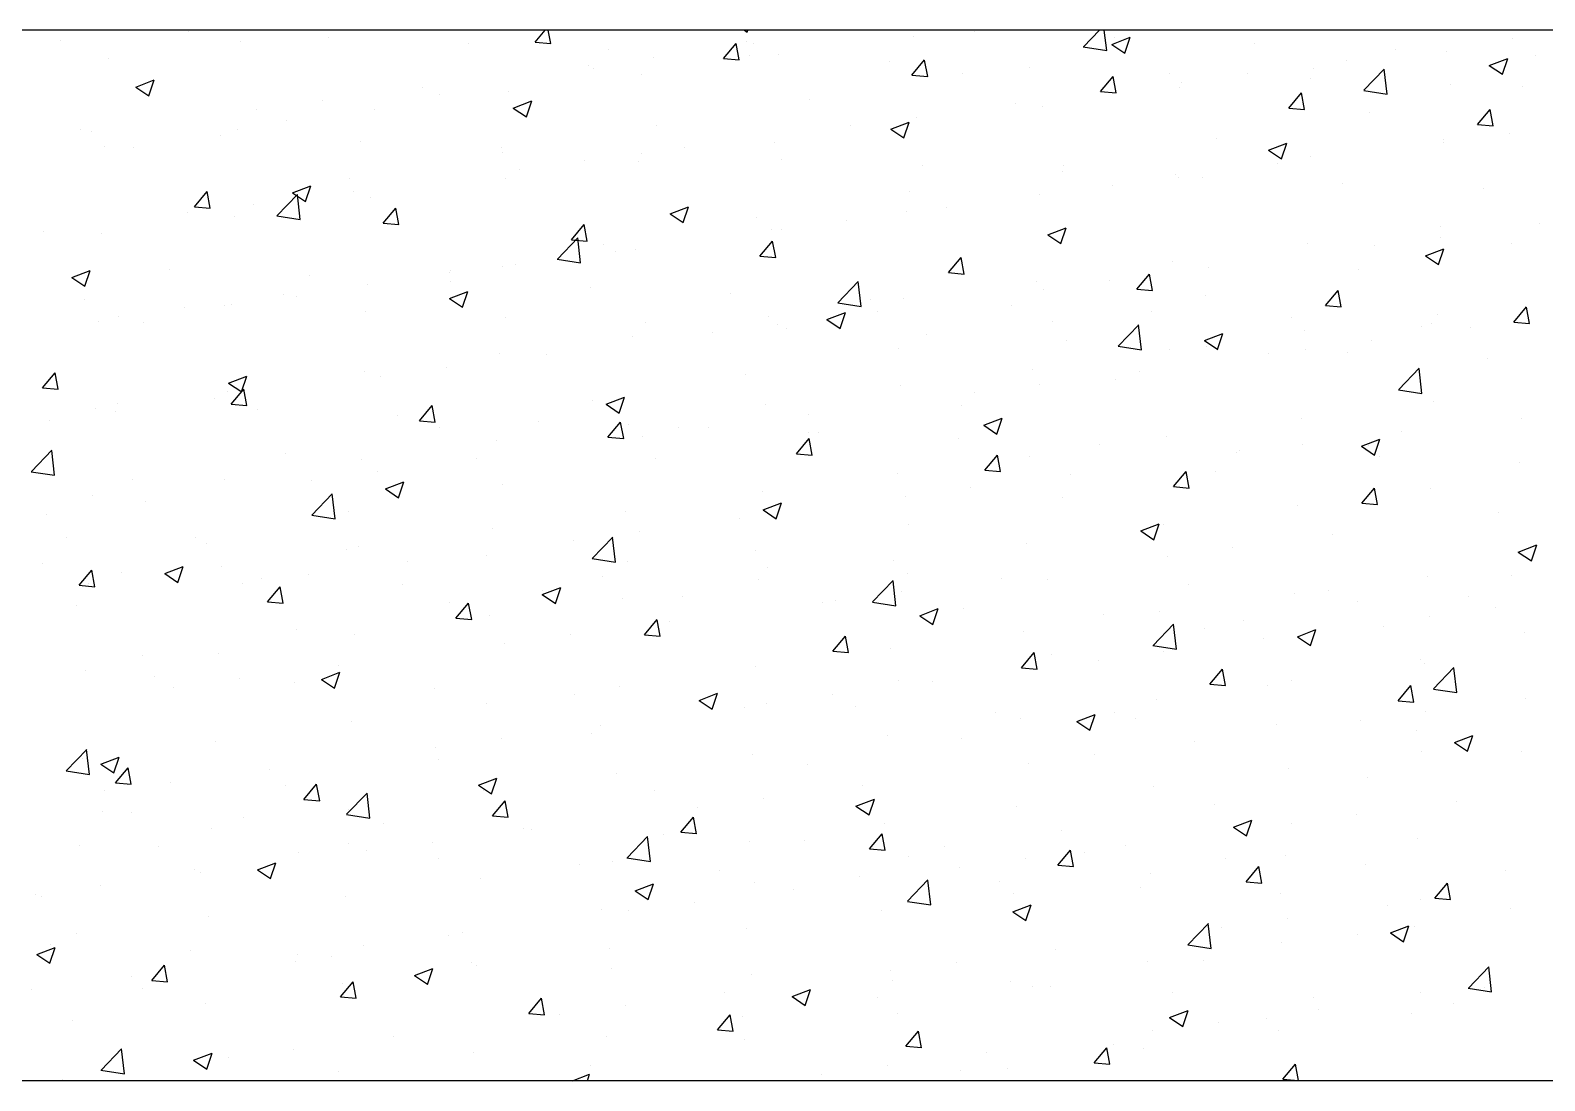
# Model space of a CAD drawing. Header units: millimetres. Extents: x 331487 to 517269, y 198509 to 399936.
# Drawn here: x 443473 to 444049, y 339696 to 340096 of the extents above; entities that cross this region are included whole.
import ezdxf

# ---------------------------------------------------------------- set-up
doc = ezdxf.new("R2010")
doc.units = ezdxf.units.MM
doc.header["$MEASUREMENT"] = 0
doc.layers.add('COLUMN', color=6, linetype='Continuous')

msp = doc.modelspace()

# ---------------------------------------------------------------- linework, layer by layer
at = {"layer": 'COLUMN'}
for p, q in [((448979.83, 340095.96), (420204.35, 340095.96)), ((448984.26, 339695.96), (420604.35, 339695.96))]:
    msp.add_line(p, q, dxfattribs=at)
at = {"layer": 'COLUMN', "color": 2, "linetype": 'Continuous'}
for p, q in [((443533.19, 340095.47), (443533.19, 340095.47)), ((443665.22, 340091.44), (443669.02, 340095.96)), ((443671.2, 340090.91), (443670.27, 340095.96)), ((443744.88, 340095.96), (443745.94, 340095.24)), ((443745.94, 340095.24), (443746.18, 340095.96)), ((443832.4, 340095.37), (443832.4, 340095.37)), ((443873.92, 340089.64), (443879.98, 340095.96)), ((443882.77, 340088.22), (443881.87, 340095.96)), ((443484.66, 340092), (443484.66, 340092)), ((443553.21, 340091.5), (443553.21, 340091.5)), ((443586.57, 340093.22), (443586.57, 340093.22)), ((443639.95, 340090.96), (443639.95, 340090.96)), ((443665.22, 340091.44), (443671.2, 340090.92)), ((443693.33, 340088.7), (443693.33, 340088.7)), ((443736.95, 340085.17), (443741.77, 340090.91)), ((443742.93, 340084.64), (443741.77, 340090.9)), ((443745.67, 340091.51), (443745.67, 340091.51)), ((443748.35, 340090.74), (443748.35, 340090.74)), ((443809.07, 340093.69), (443809.07, 340093.69)), ((443873.88, 340089.6), (443882.78, 340088.22)), ((443884.68, 340090.59), (443891.68, 340093.28)), ((443884.68, 340090.59), (443889.66, 340087.23)), ((443885.78, 340093.11), (443885.78, 340093.11)), ((443886.27, 340089.58), (443886.27, 340089.58)), ((443889.65, 340087.23), (443891.68, 340093.27)), ((443939.16, 340090.86), (443939.16, 340090.86)), ((443992.54, 340088.6), (443992.54, 340088.6)), ((444037.32, 340092.8), (444037.32, 340092.8)), ((443502.7, 340085.1), (443502.7, 340085.1)), ((443710.48, 340085.75), (443710.48, 340085.75)), ((443736.95, 340085.17), (443742.93, 340084.64)), ((443746.72, 340086.45), (443746.72, 340086.45)), ((443757.73, 340086.65), (443757.73, 340086.65)), ((443800.1, 340084.19), (443800.1, 340084.19)), ((443808.68, 340078.89), (443813.5, 340084.64)), ((443814.65, 340078.36), (443813.49, 340084.63)), ((443974.17, 340084.49), (443974.17, 340084.49)), ((444012.16, 340087.74), (444012.16, 340087.74)), ((444028.39, 340082.58), (444035.4, 340085.27)), ((444033.37, 340079.22), (444035.39, 340085.27)), ((444045.92, 340086.35), (444045.92, 340086.35)), ((443513.23, 340074.35), (443520.24, 340077.04)), ((443518.2, 340071), (443520.23, 340077.04)), ((443685.44, 340082.45), (443685.44, 340082.45)), ((443687.36, 340081.5), (443687.36, 340081.5)), ((443705.79, 340079.15), (443705.79, 340079.15)), ((443808.68, 340078.89), (443814.65, 340078.37)), ((443827.95, 340079.57), (443827.95, 340079.57)), ((443853.48, 340081.94), (443853.48, 340081.94)), ((443880.4, 340072.61), (443885.22, 340078.36)), ((443886.38, 340072.09), (443885.22, 340078.35)), ((443906.86, 340079.68), (443906.86, 340079.68)), ((443936.29, 340079.5), (443936.29, 340079.5)), ((443960.24, 340077.43), (443960.24, 340077.43)), ((443961.65, 340081.34), (443961.65, 340081.34)), ((443980.64, 340073.09), (443988.43, 340081.2)), ((443989.5, 340071.67), (443988.39, 340081.17)), ((444028.4, 340082.58), (444033.37, 340079.22)), ((443513.23, 340074.35), (443518.21, 340071)), ((443622.29, 340074.14), (443622.29, 340074.14)), ((443629.04, 340071.49), (443629.04, 340071.49)), ((443655.28, 340072.75), (443655.28, 340072.75)), ((443880.4, 340072.61), (443886.38, 340072.09)), ((443910.31, 340074.3), (443910.31, 340074.3)), ((443911.26, 340076.21), (443911.26, 340076.21)), ((443952.13, 340066.34), (443956.95, 340072.08)), ((443958.1, 340065.81), (443956.95, 340072.08)), ((443980.61, 340073.05), (443989.5, 340071.67)), ((444013.63, 340075.17), (444013.63, 340075.17)), ((444041.1, 340074.6), (444041.1, 340074.6)), ((443559.38, 340065.86), (443559.38, 340065.86)), ((443584.41, 340069.15), (443584.41, 340069.15)), ((443603.94, 340065.71), (443603.94, 340065.71)), ((443656.95, 340066.34), (443663.95, 340069.03)), ((443656.95, 340066.34), (443661.92, 340062.99)), ((443661.92, 340062.99), (443663.95, 340069.03)), ((443769.64, 340069.56), (443769.64, 340069.56)), ((443848.11, 340067.89), (443848.11, 340067.89)), ((443858.37, 340066.8), (443858.37, 340066.8)), ((443952.13, 340066.34), (443958.11, 340065.82)), ((444023.85, 340060.06), (444028.68, 340065.81)), ((444029.83, 340059.54), (444028.67, 340065.8)), ((443570.72, 340061.48), (443570.72, 340061.48)), ((443800.66, 340058.33), (443807.66, 340061.02)), ((443805.63, 340054.98), (443807.66, 340061.02)), ((443807.86, 340060.4), (443807.86, 340060.4)), ((443810.23, 340062.9), (443810.23, 340062.9)), ((443982.78, 340064.59), (443982.78, 340064.59)), ((444023.85, 340060.06), (444029.83, 340059.54)), ((443492.21, 340058.07), (443492.21, 340058.07)), ((443496.23, 340057.54), (443496.23, 340057.54)), ((443545.59, 340055.82), (443545.59, 340055.82)), ((443552, 340058.21), (443552, 340058.21)), ((443711.32, 340059.55), (443711.32, 340059.55)), ((443785.2, 340059.61), (443785.2, 340059.61)), ((443800.66, 340058.33), (443805.63, 340054.98)), ((443924.46, 340054.58), (443924.46, 340054.58)), ((444010.94, 340054.45), (444010.94, 340054.45)), ((444036.05, 340056.66), (444036.05, 340056.66)), ((443501.49, 340051.81), (443501.49, 340051.81)), ((443512.4, 340051.47), (443512.4, 340051.47)), ((443598.97, 340053.56), (443598.97, 340053.56)), ((443652.35, 340051.31), (443652.35, 340051.31)), ((443653, 340049.54), (443653, 340049.54)), ((443705.74, 340049.05), (443705.74, 340049.05)), ((443722.04, 340051.29), (443722.04, 340051.29)), ((443756.51, 340053.36), (443756.51, 340053.36)), ((443944.37, 340050.33), (443951.37, 340053.01)), ((443944.37, 340050.33), (443949.35, 340046.97)), ((443949.34, 340046.97), (443951.37, 340053.01)), ((444011.02, 340053.36), (444011.02, 340053.36)), ((443659.14, 340043.01), (443659.14, 340043.01)), ((443684.17, 340046.31), (443684.17, 340046.31)), ((443704.57, 340045.86), (443704.57, 340045.86)), ((443759.12, 340046.79), (443759.12, 340046.79)), ((443812.5, 340044.54), (443812.5, 340044.54)), ((443866.15, 340044.57), (443866.15, 340044.57)), ((443947.86, 340045.05), (443947.86, 340045.05)), ((443960.43, 340048.05), (443960.43, 340048.05)), ((443572.92, 340034.09), (443579.93, 340036.78)), ((443577.9, 340030.73), (443579.92, 340036.78)), ((443594.68, 340039.53), (443594.68, 340039.53)), ((443654.06, 340039.46), (443654.06, 340039.46)), ((443865.88, 340042.28), (443865.88, 340042.28)), ((443884.95, 340036.76), (443884.95, 340036.76)), ((443909.09, 340041.01), (443909.09, 340041.01)), ((443909.99, 340040.06), (443909.99, 340040.06)), ((443919.26, 340040.03), (443919.26, 340040.03)), ((443972.65, 340037.77), (443972.65, 340037.77)), ((443535.65, 340028.77), (443540.47, 340034.52)), ((443541.62, 340028.24), (443540.47, 340034.51)), ((443567, 340025.33), (443574.79, 340033.45)), ((443572.92, 340034.09), (443577.9, 340030.73)), ((443575.86, 340023.91), (443574.76, 340033.41)), ((443595.98, 340034.7), (443595.98, 340034.7)), ((443602.72, 340032.42), (443602.72, 340032.42)), ((443807.83, 340034.56), (443807.83, 340034.56)), ((443857.15, 340033.51), (443857.15, 340033.51)), ((444026.03, 340035.52), (444026.03, 340035.52)), ((443533.07, 340026.42), (443533.07, 340026.42)), ((443535.65, 340028.77), (443541.62, 340028.25)), ((443536.36, 340029.52), (443536.36, 340029.52)), ((443558.11, 340029.71), (443558.11, 340029.71)), ((443566.97, 340025.29), (443575.86, 340023.91)), ((443607.37, 340022.5), (443612.19, 340028.24)), ((443613.35, 340021.97), (443612.19, 340028.24)), ((443716.64, 340026.08), (443723.64, 340028.77)), ((443716.64, 340026.08), (443721.61, 340022.73)), ((443721.61, 340022.72), (443723.64, 340028.77)), ((443806.64, 340027.11), (443806.64, 340027.11)), ((443821.8, 340028.45), (443821.8, 340028.45)), ((443478.04, 340019.51), (443478.04, 340019.51)), ((443550.78, 340024.92), (443550.78, 340024.92)), ((443607.37, 340022.5), (443613.35, 340021.97)), ((443679.1, 340016.22), (443683.92, 340021.97)), ((443685.07, 340015.69), (443683.92, 340021.96)), ((443749.51, 340024.55), (443749.51, 340024.55)), ((443755.3, 340020.07), (443755.3, 340020.07)), ((443758.89, 340020.17), (443758.89, 340020.17)), ((443783.93, 340023.46), (443783.93, 340023.46)), ((443860.35, 340018.07), (443867.35, 340020.76)), ((443865.32, 340014.72), (443867.35, 340020.76)), ((444009.73, 340021.16), (444009.73, 340021.16)), ((444047.62, 340022.2), (444047.62, 340022.2)), ((443500.27, 340018.52), (443500.27, 340018.52)), ((443673.73, 340008.78), (443681.52, 340016.9)), ((443679.1, 340016.22), (443685.08, 340015.7)), ((443682.58, 340007.36), (443681.48, 340016.86)), ((443691.19, 340014.54), (443691.19, 340014.54)), ((443750.83, 340009.95), (443755.65, 340015.69)), ((443756.8, 340009.42), (443755.64, 340015.69)), ((443860.35, 340018.07), (443865.32, 340014.72)), ((443959.22, 340014.76), (443959.22, 340014.76)), ((443984.71, 340013.92), (443984.71, 340013.92)), ((444009.74, 340017.22), (444009.74, 340017.22)), ((444036.97, 340014.94), (444036.97, 340014.94)), ((443673.69, 340008.74), (443682.58, 340007.36)), ((443695.74, 340011.85), (443695.74, 340011.85)), ((443703.36, 340012.57), (443703.36, 340012.57)), ((443750.83, 340009.95), (443756.8, 340009.42)), ((443822.55, 340003.67), (443827.37, 340009.42)), ((443828.53, 340003.14), (443827.37, 340009.41)), ((444004.06, 340010.06), (444011.07, 340012.75)), ((444004.06, 340010.06), (444009.04, 340006.71)), ((444009.03, 340006.71), (444011.06, 340012.75)), ((443488.9, 340001.84), (443495.9, 340004.52)), ((443493.87, 339998.48), (443495.9, 340004.52)), ((443526.12, 340004.72), (443526.12, 340004.72)), ((443579.5, 340002.46), (443579.5, 340002.46)), ((443632.83, 340003.57), (443632.83, 340003.57)), ((443632.87, 340004.53), (443632.87, 340004.53)), ((443652.85, 340006.17), (443652.85, 340006.17)), ((443657.86, 340006.87), (443657.86, 340006.87)), ((443822.55, 340003.67), (443828.53, 340003.15)), ((443894.28, 339997.4), (443899.1, 340003.14)), ((443900.25, 339996.87), (443899.1, 340003.14)), ((443907.87, 340007.72), (443907.87, 340007.72)), ((443921.55, 340005.61), (443921.55, 340005.61)), ((443978.65, 340004.93), (443978.65, 340004.93)), ((443488.9, 340001.84), (443493.88, 339998.48)), ((443601.5, 339999.13), (443601.5, 339999.13)), ((443632.62, 339993.83), (443639.62, 339996.52)), ((443632.88, 340000.21), (443632.88, 340000.21)), ((443637.59, 339990.47), (443639.61, 339996.51)), ((443686.26, 339997.95), (443686.26, 339997.95)), ((443780.45, 339992.23), (443788.24, 340000.34)), ((443789.31, 339990.81), (443788.2, 340000.31)), ((443855.93, 340000.22), (443855.93, 340000.22)), ((443858.65, 339997.32), (443858.65, 339997.32)), ((443883.68, 340000.62), (443883.68, 340000.62)), ((443894.28, 339997.4), (443900.25, 339996.87)), ((443966, 339991.12), (443970.82, 339996.87)), ((443971.98, 339990.59), (443970.82, 339996.86)), ((443493.82, 339993.54), (443493.82, 339993.54)), ((443547.2, 339991.28), (443547.2, 339991.28)), ((443549.56, 339991.63), (443549.56, 339991.63)), ((443569.67, 339995.26), (443569.67, 339995.26)), ((443574.55, 339994.52), (443574.55, 339994.52)), ((443632.62, 339993.83), (443637.59, 339990.47)), ((443739.64, 339995.7), (443739.64, 339995.7)), ((443780.42, 339992.19), (443789.31, 339990.81)), ((443793.03, 339993.44), (443793.03, 339993.44)), ((443805.42, 339993.82), (443805.42, 339993.82)), ((443846.41, 339991.18), (443846.41, 339991.18)), ((443920.34, 339994.92), (443920.34, 339994.92)), ((443966, 339991.12), (443971.98, 339990.6)), ((444037.73, 339984.85), (444042.55, 339990.59)), ((444043.7, 339984.32), (444042.55, 339990.58)), ((443499.05, 339985.23), (443499.05, 339985.23)), ((443506.77, 339986.98), (443506.77, 339986.98)), ((443531.8, 339990.27), (443531.8, 339990.27)), ((443600.58, 339989.03), (443600.58, 339989.03)), ((443653.96, 339986.77), (443653.96, 339986.77)), ((443754.08, 339986.78), (443754.08, 339986.78)), ((443776.33, 339985.82), (443783.33, 339988.51)), ((443776.33, 339985.82), (443781.3, 339982.46)), ((443781.3, 339982.46), (443783.33, 339988.51)), ((443795.49, 339989.01), (443795.49, 339989.01)), ((443862.02, 339984.91), (443862.02, 339984.91)), ((443899.79, 339988.93), (443899.79, 339988.93)), ((443953.17, 339986.67), (443953.17, 339986.67)), ((444008.51, 339987.87), (444008.51, 339987.87)), ((444037.73, 339984.85), (444043.71, 339984.32)), ((443516.23, 339984.51), (443516.23, 339984.51)), ((443702.14, 339979.28), (443702.14, 339979.28)), ((443707.35, 339984.52), (443707.35, 339984.52)), ((443732.58, 339980.73), (443732.58, 339980.73)), ((443757.62, 339984.02), (443757.62, 339984.02)), ((443760.73, 339982.26), (443760.73, 339982.26)), ((443814.11, 339980.01), (443814.11, 339980.01)), ((443887.18, 339975.67), (443894.97, 339983.79)), ((443896.03, 339974.26), (443894.93, 339983.75)), ((443920.04, 339977.81), (443927.04, 339980.5)), ((443925.01, 339974.45), (443927.04, 339980.5)), ((443958, 339981.47), (443958, 339981.47)), ((444002.62, 339982.97), (444002.62, 339982.97)), ((444006.56, 339984.42), (444006.56, 339984.42)), ((444021.31, 339982.76), (444021.31, 339982.76)), ((443803.7, 339974.9), (443803.7, 339974.9)), ((443867.49, 339977.75), (443867.49, 339977.75)), ((443887.14, 339975.63), (443896.03, 339974.26)), ((443906.66, 339974.43), (443906.66, 339974.43)), ((443920.04, 339977.81), (443925.02, 339974.46)), ((443920.88, 339975.5), (443920.88, 339975.5)), ((443958.4, 339974.48), (443958.4, 339974.48)), ((443974.26, 339973.24), (443974.26, 339973.24)), ((443983.44, 339977.77), (443983.44, 339977.77)), ((443631.56, 339967.43), (443631.56, 339967.43)), ((443651.63, 339972.88), (443651.63, 339972.88)), ((443669.43, 339972.41), (443669.43, 339972.41)), ((443944.3, 339972.96), (443944.3, 339972.96)), ((444027.64, 339970.99), (444027.64, 339970.99)), ((443477.8, 339959.83), (443482.62, 339965.57)), ((443483.77, 339959.3), (443482.62, 339965.57)), ((443548.59, 339961.57), (443555.59, 339964.26)), ((443553.56, 339958.22), (443555.59, 339964.26)), ((443600.29, 339965.84), (443600.29, 339965.84)), ((443606.52, 339964.13), (443606.52, 339964.13)), ((443745.38, 339964.89), (443745.38, 339964.89)), ((443854.72, 339966.93), (443854.72, 339966.93)), ((443885.98, 339962.95), (443885.98, 339962.95)), ((443895.25, 339966.16), (443895.25, 339966.16)), ((443993.9, 339959.12), (444001.69, 339967.24)), ((444002.76, 339957.7), (444001.65, 339967.2)), ((443477.8, 339959.83), (443483.77, 339959.3)), ((443548.35, 339958.34), (443548.35, 339958.34)), ((443548.59, 339961.57), (443553.57, 339958.22)), ((443549.52, 339953.55), (443554.34, 339959.3)), ((443555.5, 339953.02), (443554.34, 339959.29)), ((443692.31, 339953.57), (443699.31, 339956.25)), ((443697.28, 339950.21), (443699.3, 339956.25)), ((443804.21, 339960.53), (443804.21, 339960.53)), ((443832.34, 339957.88), (443832.34, 339957.88)), ((443857.37, 339961.18), (443857.37, 339961.18)), ((443993.86, 339959.08), (444002.76, 339957.7)), ((443497.84, 339951.94), (443497.84, 339951.94)), ((443505.49, 339950.83), (443505.49, 339950.83)), ((443506.22, 339953.89), (443506.22, 339953.89)), ((443543.37, 339955.82), (443543.37, 339955.82)), ((443549.52, 339953.55), (443555.5, 339953.03)), ((443559.6, 339951.63), (443559.6, 339951.63)), ((443621.25, 339947.28), (443626.07, 339953.02)), ((443627.22, 339946.75), (443626.07, 339953.02)), ((443687.06, 339954.88), (443687.06, 339954.88)), ((443692.31, 339953.57), (443697.28, 339950.21)), ((443752.86, 339953.49), (443752.86, 339953.49)), ((443827.66, 339952.94), (443827.66, 339952.94)), ((444007.3, 339954.59), (444007.3, 339954.59)), ((443480.46, 339947.53), (443480.46, 339947.53)), ((443612.98, 339949.38), (443612.98, 339949.38)), ((443621.25, 339947.28), (443627.23, 339946.75)), ((443628.74, 339944.86), (443628.74, 339944.86)), ((443666.37, 339947.12), (443666.37, 339947.12)), ((443692.97, 339941), (443697.8, 339946.75)), ((443698.95, 339940.47), (443697.79, 339946.74)), ((443700.93, 339945.99), (443700.93, 339945.99)), ((443719.75, 339944.86), (443719.75, 339944.86)), ((443731.31, 339944.58), (443731.31, 339944.58)), ((443769.18, 339949.57), (443769.18, 339949.57)), ((443836.02, 339945.56), (443843.02, 339948.25)), ((443836.02, 339945.56), (443840.99, 339942.2)), ((443840.99, 339942.2), (443843.02, 339948.24)), ((443956.78, 339948.18), (443956.78, 339948.18)), ((444040.81, 339947.98), (444040.81, 339947.98)), ((443650.41, 339939.59), (443650.41, 339939.59)), ((443692.97, 339941), (443698.95, 339940.48)), ((443706.28, 339941.29), (443706.28, 339941.29)), ((443764.7, 339934.73), (443769.52, 339940.47)), ((443769.34, 339942.93), (443769.34, 339942.93)), ((443770.68, 339934.2), (443769.52, 339940.47)), ((443773.13, 339942.61), (443773.13, 339942.61)), ((443826.51, 339940.35), (443826.51, 339940.35)), ((443905.44, 339941.14), (443905.44, 339941.14)), ((443979.73, 339937.55), (443986.73, 339940.24)), ((443984.7, 339934.19), (443986.73, 339940.23)), ((443995, 339943.32), (443995, 339943.32)), ((443473.54, 339927.92), (443481.33, 339936.04)), ((443482.39, 339926.5), (443481.29, 339936)), ((443570.42, 339934.85), (443570.42, 339934.85)), ((443643.12, 339932.97), (443643.12, 339932.97)), ((443711.02, 339932.92), (443711.02, 339932.92)), ((443764.7, 339934.73), (443770.68, 339934.2)), ((443836.43, 339928.45), (443841.25, 339934.2)), ((443842.4, 339927.92), (443841.25, 339934.19)), ((443853.5, 339933.64), (443853.5, 339933.64)), ((443879.9, 339938.1), (443879.9, 339938.1)), ((443932.09, 339935.04), (443932.09, 339935.04)), ((443933.28, 339935.84), (443933.28, 339935.84)), ((443957.13, 339938.33), (443957.13, 339938.33)), ((443979.73, 339937.55), (443984.71, 339934.19)), ((443982.49, 339937.96), (443982.49, 339937.96)), ((443986.66, 339933.59), (443986.66, 339933.59)), ((443473.5, 339927.88), (443482.39, 339926.5)), ((443599.07, 339932.55), (443599.07, 339932.55)), ((443605.25, 339927.99), (443605.25, 339927.99)), ((443802.99, 339927.24), (443802.99, 339927.24)), ((443836.43, 339928.45), (443842.4, 339927.93)), ((443908.15, 339922.18), (443912.97, 339927.92)), ((443914.13, 339921.65), (443912.97, 339927.92)), ((443924.17, 339927.95), (443924.17, 339927.95)), ((444040.04, 339931.33), (444040.04, 339931.33)), ((443512.1, 339924.84), (443512.1, 339924.84)), ((443547.13, 339925.05), (443547.13, 339925.05)), ((443580.21, 339924.69), (443580.21, 339924.69)), ((443608.28, 339921.31), (443615.29, 339924)), ((443608.28, 339921.31), (443613.26, 339917.96)), ((443613.25, 339917.96), (443615.28, 339924)), ((443652.7, 339922.91), (443652.7, 339922.91)), ((443831.07, 339921.74), (443831.07, 339921.74)), ((443868.94, 339926.72), (443868.94, 339926.72)), ((443908.15, 339922.18), (443914.13, 339921.65)), ((443979.88, 339915.9), (443984.7, 339921.65)), ((443985.85, 339915.37), (443984.7, 339921.64)), ((443496.62, 339918.65), (443496.62, 339918.65)), ((443517.06, 339916.37), (443517.06, 339916.37)), ((443580.26, 339911.37), (443588.05, 339919.48)), ((443589.12, 339909.95), (443588.01, 339919.45)), ((443751.65, 339920.2), (443751.65, 339920.2)), ((443752, 339913.3), (443759, 339915.99)), ((443756.97, 339909.95), (443759, 339915.99)), ((443806.03, 339918.44), (443806.03, 339918.44)), ((443865.85, 339917.94), (443865.85, 339917.94)), ((443979.88, 339915.9), (443985.86, 339915.38)), ((444006.08, 339921.3), (444006.08, 339921.3)), ((443479.19, 339911.39), (443479.19, 339911.39)), ((443580.22, 339911.33), (443589.12, 339909.95)), ((443594.39, 339912.9), (443594.39, 339912.9)), ((443699.71, 339912.7), (443699.71, 339912.7)), ((443742.88, 339910.13), (443742.88, 339910.13)), ((443752, 339913.3), (443756.97, 339909.95)), ((443955.57, 339914.89), (443955.57, 339914.89)), ((444031.85, 339912.19), (444031.85, 339912.19)), ((443649.2, 339906.3), (443649.2, 339906.3)), ((443705, 339905.14), (443705, 339905.14)), ((443807.53, 339907.93), (443807.53, 339907.93)), ((443895.71, 339905.3), (443902.71, 339907.98)), ((443895.71, 339905.3), (443900.68, 339901.94)), ((443900.68, 339901.94), (443902.71, 339907.98)), ((443904.23, 339907.85), (443904.23, 339907.85)), ((443486.75, 339902.79), (443486.75, 339902.79)), ((443536.07, 339902.89), (443536.07, 339902.89)), ((443540.13, 339900.53), (443540.13, 339900.53)), ((443593.51, 339898.28), (443593.51, 339898.28)), ((443597.86, 339899.26), (443597.86, 339899.26)), ((443679.97, 339901.84), (443679.97, 339901.84)), ((443686.99, 339894.81), (443694.77, 339902.93)), ((443695.84, 339893.4), (443694.74, 339902.89)), ((443852.29, 339900.36), (443852.29, 339900.36)), ((443930.82, 339898.89), (443930.82, 339898.89)), ((443968.69, 339903.88), (443968.69, 339903.88)), ((444039.42, 339897.29), (444046.42, 339899.97)), ((444044.39, 339893.93), (444046.42, 339899.97)), ((443477.75, 339892.88), (443477.75, 339892.88)), ((443616.82, 339893.53), (443616.82, 339893.53)), ((443646.89, 339896.02), (443646.89, 339896.02)), ((443686.95, 339894.78), (443695.84, 339893.4)), ((443700.28, 339893.76), (443700.28, 339893.76)), ((443749.21, 339897.92), (443749.21, 339897.92)), ((443801.78, 339893.95), (443801.78, 339893.95)), ((443905.79, 339895.6), (443905.79, 339895.6)), ((444039.42, 339897.29), (444044.4, 339893.93)), ((443491.67, 339884.61), (443496.49, 339890.35)), ((443497.65, 339884.08), (443496.49, 339890.35)), ((443507.83, 339889.35), (443507.83, 339889.35)), ((443524.26, 339889.06), (443531.26, 339891.75)), ((443524.26, 339889.06), (443529.24, 339885.7)), ((443529.23, 339885.7), (443531.26, 339891.75)), ((443545.92, 339891.76), (443545.92, 339891.76)), ((443561.21, 339887.1), (443561.21, 339887.1)), ((443578.94, 339888.54), (443578.94, 339888.54)), ((443690.89, 339887.91), (443690.89, 339887.91)), ((443750.43, 339886.91), (443750.43, 339886.91)), ((443753.66, 339891.51), (443753.66, 339891.51)), ((443807.04, 339889.25), (443807.04, 339889.25)), ((443842.63, 339887.28), (443842.63, 339887.28)), ((443860.42, 339887), (443860.42, 339887)), ((444004.86, 339888.01), (444004.86, 339888.01)), ((444036.68, 339888.31), (444036.68, 339888.31)), ((443491.67, 339884.61), (443497.65, 339884.09)), ((443495.41, 339885.36), (443495.41, 339885.36)), ((443553.91, 339885.25), (443553.91, 339885.25)), ((443563.4, 339878.33), (443568.22, 339884.08)), ((443569.37, 339877.8), (443568.22, 339884.07)), ((443614.6, 339884.84), (443614.6, 339884.84)), ((443667.97, 339881.05), (443674.98, 339883.74)), ((443667.97, 339881.05), (443672.95, 339877.7)), ((443667.98, 339882.59), (443667.98, 339882.59)), ((443672.95, 339877.69), (443674.97, 339883.74)), ((443793.71, 339878.26), (443801.5, 339886.38)), ((443802.57, 339876.84), (443801.46, 339886.34)), ((443804.76, 339882.3), (443804.76, 339882.3)), ((443913.8, 339884.74), (443913.8, 339884.74)), ((443954.35, 339881.6), (443954.35, 339881.6)), ((443967.19, 339882.49), (443967.19, 339882.49)), ((443490.75, 339876.93), (443490.75, 339876.93)), ((443563.4, 339878.33), (443569.37, 339877.81)), ((443632.58, 339877.9), (443632.58, 339877.9)), ((443635.12, 339872.06), (443639.94, 339877.8)), ((443641.1, 339871.53), (443639.94, 339877.8)), ((443698.49, 339879.41), (443698.49, 339879.41)), ((443721.36, 339880.33), (443721.36, 339880.33)), ((443774.74, 339878.08), (443774.74, 339878.08)), ((443779.73, 339879), (443779.73, 339879)), ((443793.67, 339878.22), (443802.57, 339876.84)), ((443811.69, 339873.04), (443818.69, 339875.73)), ((443816.66, 339869.69), (443818.69, 339875.73)), ((443828.13, 339875.82), (443828.13, 339875.82)), ((443978.36, 339878.3), (443978.36, 339878.3)), ((444020.57, 339880.23), (444020.57, 339880.23)), ((444030.58, 339876.05), (444030.58, 339876.05)), ((443635.12, 339872.06), (443641.1, 339871.54)), ((443647.98, 339873.01), (443647.98, 339873.01)), ((443706.85, 339865.78), (443711.67, 339871.53)), ((443712.82, 339865.25), (443711.67, 339871.52)), ((443716.57, 339870.69), (443716.57, 339870.69)), ((443811.69, 339873.04), (443816.66, 339869.69)), ((443881.51, 339873.57), (443881.51, 339873.57)), ((443900.43, 339861.71), (443908.22, 339869.83)), ((443903.01, 339874.56), (443903.01, 339874.56)), ((443909.29, 339860.29), (443908.19, 339869.79)), ((443934.89, 339871.31), (443934.89, 339871.31)), ((444005.54, 339872.75), (444005.54, 339872.75)), ((443574.26, 339867.89), (443574.26, 339867.89)), ((443596.64, 339865.97), (443596.64, 339865.97)), ((443678.7, 339865.7), (443678.7, 339865.7)), ((443706.85, 339865.78), (443712.83, 339865.26)), ((443778.58, 339859.51), (443783.4, 339865.25)), ((443784.55, 339858.98), (443783.39, 339865.25)), ((443851.07, 339867.07), (443851.07, 339867.07)), ((443920.04, 339868.29), (443920.04, 339868.29)), ((443942.39, 339864.44), (443942.39, 339864.44)), ((443955.4, 339865.03), (443962.4, 339867.72)), ((443955.4, 339865.03), (443960.37, 339861.68)), ((443960.37, 339861.68), (443962.4, 339867.72)), ((443988.27, 339869.05), (443988.27, 339869.05)), ((444041.65, 339866.8), (444041.65, 339866.8)), ((443544.7, 339858.47), (443544.7, 339858.47)), ((443653.66, 339862.4), (443653.66, 339862.4)), ((443778.58, 339859.51), (443784.55, 339858.98)), ((443800.56, 339860.66), (443800.56, 339860.66)), ((443850.3, 339853.23), (443855.12, 339858.98)), ((443856.28, 339852.7), (443855.12, 339858.97)), ((443861.72, 339858.28), (443861.72, 339858.28)), ((443900.4, 339861.67), (443909.29, 339860.29)), ((443904.51, 339859.45), (443904.51, 339859.45)), ((443515.94, 339857.88), (443515.94, 339857.88)), ((443590.51, 339854.09), (443590.51, 339854.09)), ((443749.22, 339853.62), (443749.22, 339853.62)), ((443850.3, 339853.23), (443856.28, 339852.71)), ((443879.48, 339856.15), (443879.48, 339856.15)), ((443922.03, 339846.96), (443926.85, 339852.7)), ((443928, 339846.43), (443926.85, 339852.7)), ((444002.32, 339856.34), (444002.32, 339856.34)), ((444003.65, 339854.72), (444003.65, 339854.72)), ((444007.16, 339845.16), (444014.95, 339853.28)), ((444016.01, 339843.74), (444014.91, 339853.24)), ((443494.19, 339852.07), (443494.19, 339852.07)), ((443520.23, 339849.7), (443520.23, 339849.7)), ((443552.63, 339849.1), (443552.63, 339849.1)), ((443573.62, 339847.44), (443573.62, 339847.44)), ((443583.95, 339848.8), (443590.95, 339851.49)), ((443583.95, 339848.8), (443588.93, 339845.44)), ((443588.92, 339845.44), (443590.95, 339851.48)), ((443803.4, 339848.27), (443803.4, 339848.27)), ((443816.33, 339847.84), (443816.33, 339847.84)), ((443922.03, 339846.96), (443928, 339846.43)), ((443953.14, 339848.32), (443953.14, 339848.32)), ((443993.75, 339840.68), (443998.57, 339846.43)), ((443999.73, 339840.15), (443998.57, 339846.42)), ((443527.6, 339845.81), (443527.6, 339845.81)), ((443627, 339845.19), (443627, 339845.19)), ((443680.38, 339842.93), (443680.38, 339842.93)), ((443697.28, 339846.13), (443697.28, 339846.13)), ((443727.67, 339840.79), (443734.67, 339843.48)), ((443727.67, 339840.79), (443732.64, 339837.43)), ((443732.64, 339837.43), (443734.66, 339843.48)), ((443733.76, 339840.68), (443733.76, 339840.68)), ((443778.45, 339842.85), (443778.45, 339842.85)), ((443901.79, 339841.27), (443901.79, 339841.27)), ((443944, 339846.33), (443944, 339846.33)), ((443993.75, 339840.68), (443999.73, 339840.16)), ((444007.12, 339845.12), (444016.01, 339843.74)), ((444042.14, 339841.59), (444042.14, 339841.59)), ((443646.77, 339839.72), (443646.77, 339839.72)), ((443745.08, 339838.26), (443745.08, 339838.26)), ((443753.42, 339839.56), (443753.42, 339839.56)), ((443787.15, 339838.42), (443787.15, 339838.42)), ((443840.53, 339836.17), (443840.53, 339836.17)), ((443871.38, 339832.78), (443878.38, 339835.47)), ((443876.35, 339829.42), (443878.38, 339835.47)), ((443885.68, 339836.32), (443885.68, 339836.32)), ((444004.27, 339836.61), (444004.27, 339836.61)), ((443595.42, 339832.68), (443595.42, 339832.68)), ((443690.26, 339831.24), (443690.26, 339831.24)), ((443849.85, 339833.78), (443849.85, 339833.78)), ((443871.38, 339832.78), (443876.35, 339829.43)), ((443893.91, 339833.91), (443893.91, 339833.91)), ((443947.29, 339831.66), (443947.29, 339831.66)), ((443979.24, 339833.31), (443979.24, 339833.31)), ((444000.67, 339829.4), (444000.67, 339829.4)), ((443543.48, 339825.18), (443543.48, 339825.18)), ((443652.39, 339826.26), (443652.39, 339826.26)), ((443686.77, 339828.25), (443686.77, 339828.25)), ((443799.34, 339827.37), (443799.34, 339827.37)), ((443827.36, 339826.31), (443827.36, 339826.31)), ((443916.08, 339825), (443916.08, 339825)), ((444015.09, 339824.77), (444022.09, 339827.46)), ((444015.09, 339824.77), (444020.07, 339821.42)), ((444020.06, 339821.42), (444022.09, 339827.46)), ((443486.8, 339813.95), (443494.58, 339822.07)), ((443492.97, 339818.78), (443492.97, 339818.78)), ((443495.65, 339812.54), (443494.55, 339822.03)), ((443499.93, 339816.54), (443506.93, 339819.23)), ((443504.9, 339813.19), (443506.93, 339819.23)), ((443627.36, 339822.96), (443627.36, 339822.96)), ((443628.45, 339818.24), (443628.45, 339818.24)), ((443748, 339820.33), (443748, 339820.33)), ((443878.21, 339820.01), (443878.21, 339820.01)), ((444002.43, 339821.43), (444002.43, 339821.43)), ((444040.51, 339821.35), (444040.51, 339821.35)), ((443486.76, 339813.92), (443495.65, 339812.54)), ((443499.93, 339816.54), (443504.9, 339813.19)), ((443505.55, 339809.39), (443510.37, 339815.13)), ((443511.52, 339808.86), (443510.37, 339815.13)), ((443564.2, 339814.65), (443564.2, 339814.65)), ((443696.06, 339812.84), (443696.06, 339812.84)), ((443769.05, 339816.3), (443769.05, 339816.3)), ((443853.17, 339816.71), (443853.17, 339816.71)), ((443951.92, 339815.03), (443951.92, 339815.03)), ((443501.29, 339806.37), (443501.29, 339806.37)), ((443505.55, 339809.39), (443511.52, 339808.87)), ((443526.33, 339809.66), (443526.33, 339809.66)), ((443570.13, 339808.22), (443570.13, 339808.22)), ((443577.27, 339803.11), (443582.09, 339808.86)), ((443583.25, 339802.59), (443582.09, 339808.85)), ((443643.64, 339808.54), (443650.64, 339811.22)), ((443643.64, 339808.54), (443648.62, 339805.18)), ((443645.55, 339806.43), (443645.55, 339806.43)), ((443648.61, 339805.18), (443650.64, 339811.22)), ((443710.73, 339806.29), (443710.73, 339806.29)), ((443790.02, 339808.4), (443790.02, 339808.4)), ((443900.58, 339807.98), (443900.58, 339807.98)), ((443982.19, 339811.34), (443982.19, 339811.34)), ((443577.27, 339803.11), (443583.25, 339802.59)), ((443593.52, 339797.4), (443601.31, 339805.52)), ((443602.38, 339795.98), (443601.27, 339805.48)), ((443649, 339796.84), (443653.82, 339802.58)), ((443654.97, 339796.31), (443653.82, 339802.58)), ((443752.15, 339803.41), (443752.15, 339803.41)), ((443787.36, 339800.53), (443794.36, 339803.22)), ((443787.36, 339800.53), (443792.33, 339797.17)), ((443792.33, 339797.17), (443794.35, 339803.21)), ((443848.64, 339800.49), (443848.64, 339800.49)), ((443923.87, 339801.33), (443923.87, 339801.33)), ((444015.84, 339802.15), (444015.84, 339802.15)), ((443500.76, 339798.6), (443500.76, 339798.6)), ((443511.81, 339798.21), (443511.81, 339798.21)), ((443554.14, 339796.35), (443554.14, 339796.35)), ((443593.48, 339797.36), (443602.38, 339795.98)), ((443594.21, 339799.39), (443594.21, 339799.39)), ((443649, 339796.84), (443654.98, 339796.32)), ((443652.41, 339796.28), (443652.41, 339796.28)), ((443720.72, 339790.56), (443725.55, 339796.31)), ((443726.7, 339790.03), (443725.54, 339796.3)), ((443727.11, 339800.12), (443727.11, 339800.12)), ((443931.07, 339792.52), (443938.07, 339795.21)), ((443936.04, 339789.16), (443938.07, 339795.2)), ((443977.96, 339797.16), (443977.96, 339797.16)), ((443542.27, 339791.9), (443542.27, 339791.9)), ((443607.52, 339794.09), (443607.52, 339794.09)), ((443660.91, 339791.83), (443660.91, 339791.83)), ((443663.96, 339791.8), (443663.96, 339791.8)), ((443700.24, 339780.85), (443708.03, 339788.97)), ((443709.1, 339779.43), (443708, 339788.93)), ((443714.29, 339789.58), (443714.29, 339789.58)), ((443720.72, 339790.56), (443726.7, 339790.04)), ((443792.45, 339784.29), (443797.27, 339790.03)), ((443798.43, 339783.76), (443797.27, 339790.03)), ((443798.13, 339794.09), (443798.13, 339794.09)), ((443865.56, 339791.31), (443865.56, 339791.31)), ((443931.07, 339792.52), (443936.04, 339789.16)), ((443952.93, 339793.87), (443952.93, 339793.87)), ((443491.76, 339785.49), (443491.76, 339785.49)), ((443521.85, 339785.17), (443521.85, 339785.17)), ((443594.09, 339786.27), (443594.09, 339786.27)), ((443601.05, 339783.52), (443601.05, 339783.52)), ((443626.08, 339786.82), (443626.08, 339786.82)), ((443746.78, 339787.04), (443746.78, 339787.04)), ((443767.67, 339787.32), (443767.67, 339787.32)), ((443792.45, 339784.29), (443798.43, 339783.77)), ((443821.05, 339785.07), (443821.05, 339785.07)), ((443864.18, 339778.01), (443869, 339783.76)), ((443870.15, 339777.48), (443869, 339783.75)), ((443889.77, 339785.55), (443889.77, 339785.55)), ((444001.22, 339788.14), (444001.22, 339788.14)), ((443559.62, 339776.28), (443566.62, 339778.97)), ((443564.59, 339772.93), (443566.62, 339778.97)), ((443575.23, 339782.91), (443575.23, 339782.91)), ((443628.61, 339780.66), (443628.61, 339780.66)), ((443681.99, 339778.4), (443681.99, 339778.4)), ((443694.85, 339779.55), (443694.85, 339779.55)), ((443700.21, 339780.81), (443709.1, 339779.43)), ((443807.24, 339781.3), (443807.24, 339781.3)), ((443826.87, 339777.27), (443826.87, 339777.27)), ((443851.9, 339780.57), (443851.9, 339780.57)), ((443864.18, 339778.01), (443870.15, 339777.49)), ((443874.44, 339782.81), (443874.44, 339782.81)), ((443927.82, 339780.56), (443927.82, 339780.56)), ((443935.9, 339771.74), (443940.72, 339777.48)), ((443941.88, 339771.21), (443940.72, 339777.48)), ((443950.7, 339781.74), (443950.7, 339781.74)), ((443981.2, 339778.3), (443981.2, 339778.3)), ((443535.77, 339776.26), (443535.77, 339776.26)), ((443537.89, 339775.21), (443537.89, 339775.21)), ((443559.62, 339776.28), (443564.6, 339772.93)), ((443644.33, 339773.14), (443644.33, 339773.14)), ((443735.37, 339776.15), (443735.37, 339776.15)), ((443788.76, 339773.89), (443788.76, 339773.89)), ((443806.97, 339764.3), (443814.76, 339772.42)), ((443815.82, 339762.88), (443814.72, 339772.38)), ((443842.14, 339771.64), (443842.14, 339771.64)), ((443899.36, 339774.7), (443899.36, 339774.7)), ((443935.9, 339771.74), (443941.88, 339771.22)), ((444034.58, 339776.05), (444034.58, 339776.05)), ((443474.99, 339766.92), (443474.99, 339766.92)), ((443477.45, 339766.25), (443477.45, 339766.25)), ((443500.02, 339770.22), (443500.02, 339770.22)), ((443592.99, 339766.1), (443592.99, 339766.1)), ((443703.33, 339768.27), (443710.34, 339770.96)), ((443703.33, 339768.27), (443708.31, 339764.92)), ((443708.3, 339764.92), (443710.33, 339770.96)), ((443748.92, 339771.29), (443748.92, 339771.29)), ((443763.71, 339768.96), (443763.71, 339768.96)), ((443847.42, 339767.2), (443847.42, 339767.2)), ((443895.52, 339769.38), (443895.52, 339769.38)), ((443948.9, 339767.12), (443948.9, 339767.12)), ((444007.63, 339765.46), (444012.45, 339771.21)), ((444013.6, 339764.93), (444012.45, 339771.2)), ((443690.6, 339761.28), (443690.6, 339761.28)), ((443700.8, 339760.68), (443700.8, 339760.68)), ((443725.84, 339763.97), (443725.84, 339763.97)), ((443796.91, 339760.8), (443796.91, 339760.8)), ((443806.93, 339764.26), (443815.82, 339762.88)), ((443847.05, 339760.27), (443854.05, 339762.95)), ((443847.05, 339760.27), (443852.02, 339756.91)), ((443852.02, 339756.91), (443854.05, 339762.95)), ((443989.53, 339762.71), (443989.53, 339762.71)), ((444002.29, 339764.87), (444002.29, 339764.87)), ((444007.63, 339765.46), (444013.61, 339764.94)), ((444036.38, 339761.68), (444036.38, 339761.68)), ((443541.05, 339758.61), (443541.05, 339758.61)), ((443913.69, 339747.75), (443921.48, 339755.86)), ((443922.55, 339746.33), (443921.44, 339755.83)), ((443926.62, 339754.43), (443926.62, 339754.43)), ((443951.66, 339757.72), (443951.66, 339757.72)), ((443990.76, 339752.26), (443997.76, 339754.94)), ((443995.73, 339748.9), (443997.76, 339754.94)), ((444000, 339754.85), (444000, 339754.85)), ((443490.54, 339752.2), (443490.54, 339752.2)), ((443632.28, 339751.27), (443632.28, 339751.27)), ((443637.65, 339752.36), (443637.65, 339752.36)), ((443745.57, 339753.75), (443745.57, 339753.75)), ((443949.49, 339748.45), (443949.49, 339748.45)), ((443978.06, 339751.67), (443978.06, 339751.67)), ((443990.76, 339752.26), (443995.73, 339748.9)), ((443475.6, 339744.03), (443482.6, 339746.72)), ((443475.6, 339744.03), (443480.57, 339740.67)), ((443480.57, 339740.67), (443482.6, 339746.72)), ((443480.87, 339747.77), (443480.87, 339747.77)), ((443534.25, 339745.51), (443534.25, 339745.51)), ((443574.74, 339744.08), (443574.74, 339744.08)), ((443587.63, 339743.26), (443587.63, 339743.26)), ((443599.78, 339747.38), (443599.78, 339747.38)), ((443693.63, 339746.26), (443693.63, 339746.26)), ((443863.47, 339746.11), (443863.47, 339746.11)), ((443913.66, 339747.71), (443922.55, 339746.33)), ((443519.42, 339734.17), (443524.24, 339739.92)), ((443525.4, 339733.64), (443524.24, 339739.91)), ((443573.96, 339741.26), (443573.96, 339741.26)), ((443619.31, 339736.02), (443626.31, 339738.71)), ((443624.28, 339732.66), (443626.31, 339738.71)), ((443641.01, 339741), (443641.01, 339741)), ((443643.12, 339739.86), (443643.12, 339739.86)), ((443694.39, 339738.75), (443694.39, 339738.75)), ((443800.56, 339737.83), (443800.56, 339737.83)), ((443825.59, 339741.13), (443825.59, 339741.13)), ((443898.15, 339741.41), (443898.15, 339741.41)), ((443919.75, 339741.66), (443919.75, 339741.66)), ((444020.42, 339731.19), (444028.21, 339739.31)), ((444029.27, 339729.78), (444028.17, 339739.27)), ((443511.59, 339735.77), (443511.59, 339735.77)), ((443515.64, 339731.25), (443515.64, 339731.25)), ((443519.42, 339734.17), (443525.4, 339733.65)), ((443591.15, 339727.89), (443595.97, 339733.64)), ((443591.78, 339732.81), (443591.78, 339732.81)), ((443597.12, 339727.37), (443595.97, 339733.63)), ((443619.31, 339736.02), (443624.29, 339732.67)), ((443747.78, 339736.49), (443747.78, 339736.49)), ((443801.16, 339734.24), (443801.16, 339734.24)), ((443846.21, 339733.91), (443846.21, 339733.91)), ((443854.54, 339731.98), (443854.54, 339731.98)), ((443861.43, 339731.65), (443861.43, 339731.65)), ((444020.38, 339731.16), (444029.27, 339729.78)), ((444026.38, 339731.58), (444026.38, 339731.58)), ((443473.71, 339730.78), (443473.71, 339730.78)), ((443591.15, 339727.89), (443597.13, 339727.37)), ((443662.87, 339721.62), (443667.69, 339727.36)), ((443668.85, 339721.09), (443667.69, 339727.36)), ((443737.4, 339729.52), (443737.4, 339729.52)), ((443763.02, 339728.01), (443770.03, 339730.7)), ((443763.02, 339728.01), (443768, 339724.66)), ((443768, 339724.66), (443770.02, 339730.7)), ((443795.7, 339727.51), (443795.7, 339727.51)), ((443907.92, 339729.73), (443907.92, 339729.73)), ((443961.31, 339727.47), (443961.31, 339727.47)), ((444002.03, 339729.71), (444002.03, 339729.71)), ((443539.84, 339725.32), (443539.84, 339725.32)), ((443662.87, 339721.62), (443668.85, 339721.1)), ((443674.5, 339721.24), (443674.5, 339721.24)), ((443699.53, 339724.53), (443699.53, 339724.53)), ((443734.6, 339715.34), (443739.42, 339721.09)), ((443740.57, 339714.82), (443739.42, 339721.08)), ((443744.35, 339720.47), (443744.35, 339720.47)), ((443803.11, 339721.64), (443803.11, 339721.64)), ((443906.74, 339720), (443913.74, 339722.69)), ((443906.74, 339720), (443911.71, 339716.65)), ((443911.71, 339716.65), (443913.74, 339722.69)), ((443943.71, 339719.7), (443943.71, 339719.7)), ((443963.22, 339723.27), (443963.22, 339723.27)), ((443998.78, 339721.56), (443998.78, 339721.56)), ((444014.69, 339725.22), (444014.69, 339725.22)), ((443489.33, 339718.91), (443489.33, 339718.91)), ((443734.6, 339715.34), (443740.58, 339714.82)), ((443806.33, 339709.07), (443811.15, 339714.81)), ((443812.3, 339708.54), (443811.14, 339714.81)), ((443900.32, 339714.99), (443900.32, 339714.99)), ((443925.35, 339718.28), (443925.35, 339718.28)), ((443948.27, 339715.16), (443948.27, 339715.16)), ((443500.05, 339699.99), (443507.84, 339708.11)), ((443508.91, 339698.57), (443507.81, 339708.07)), ((443611.34, 339712.92), (443611.34, 339712.92)), ((443692.41, 339712.97), (443692.41, 339712.97)), ((443744.79, 339711.63), (443744.79, 339711.63)), ((443806.33, 339709.07), (443812.3, 339708.55)), ((443878.05, 339702.79), (443882.87, 339708.54)), ((443884.03, 339702.27), (443882.87, 339708.53)), ((443885.39, 339709.69), (443885.39, 339709.69)), ((443896.93, 339708.12), (443896.93, 339708.12)), ((443535.29, 339703.77), (443542.29, 339706.46)), ((443535.29, 339703.77), (443540.26, 339700.41)), ((443540.26, 339700.41), (443542.29, 339706.45)), ((443548.44, 339704.64), (443548.44, 339704.64)), ((443573.47, 339707.93), (443573.47, 339707.93)), ((443641.9, 339706.57), (443641.9, 339706.57)), ((443837.16, 339706.67), (443837.16, 339706.67)), ((443878.05, 339702.79), (443884.03, 339702.27)), ((443500.02, 339699.95), (443508.91, 339698.57)), ((443590.56, 339699.52), (443590.56, 339699.52)), ((443679.52, 339695.96), (443686, 339698.45)), ((443685.17, 339695.96), (443686, 339698.45)), ((443686.47, 339701.62), (443686.47, 339701.62)), ((443774.25, 339698.39), (443774.25, 339698.39)), ((443799.29, 339701.69), (443799.29, 339701.69)), ((443827.07, 339699.68), (443827.07, 339699.68)), ((443844.99, 339700.62), (443844.99, 339700.62)), ((443949.78, 339696.52), (443954.6, 339702.26)), ((443955.75, 339695.99), (443954.6, 339702.26)), ((443485.28, 339696.32), (443485.28, 339696.32)), ((443949.78, 339696.52), (443955.76, 339696)), ((444026.3, 339695.96), (444026.32, 339695.99)), ((444026.33, 339695.96), (444026.32, 339695.98))]:
    msp.add_line(p, q, dxfattribs=at)

doc.saveas('drawing.dxf')
